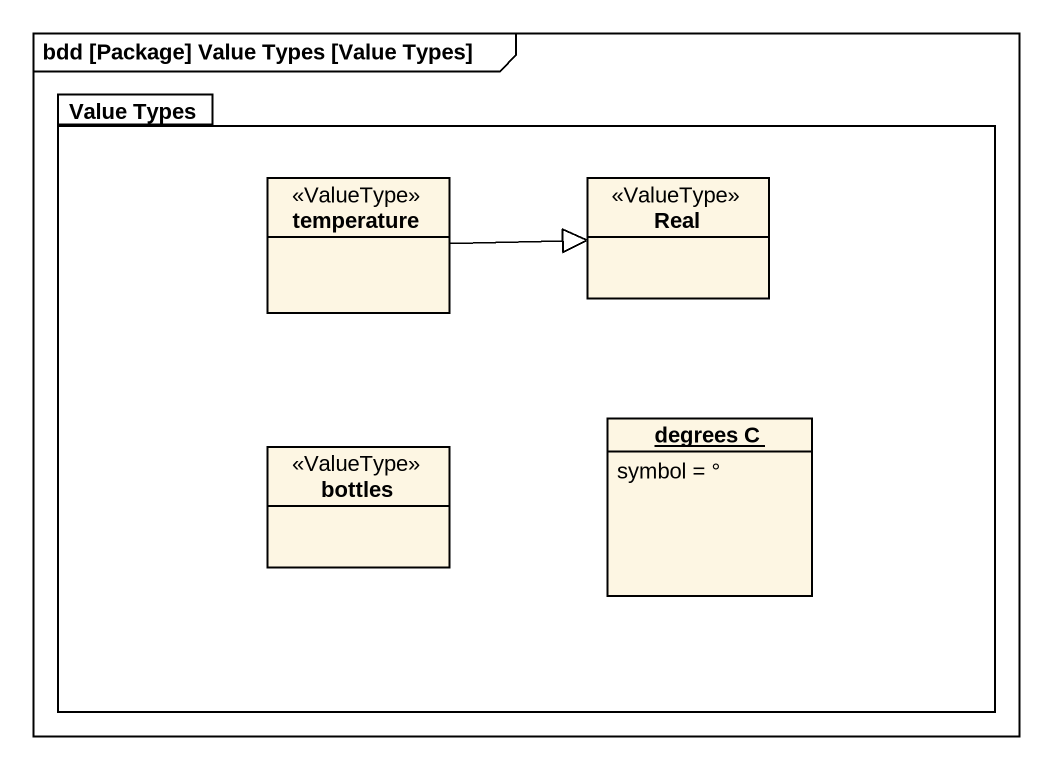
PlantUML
@startuml
mainframe bdd [Package] Value Types [Value Types]
hide circle
hide empty members
package "Value Types" as Value_Types {
  class temperature <<ValueType>>
  class Real <<ValueType>>
  class bottles <<ValueType>>
  object "degrees C" as degrees_C {
    symbol = °
  }
}
temperature -right-|> Real
@enduml
